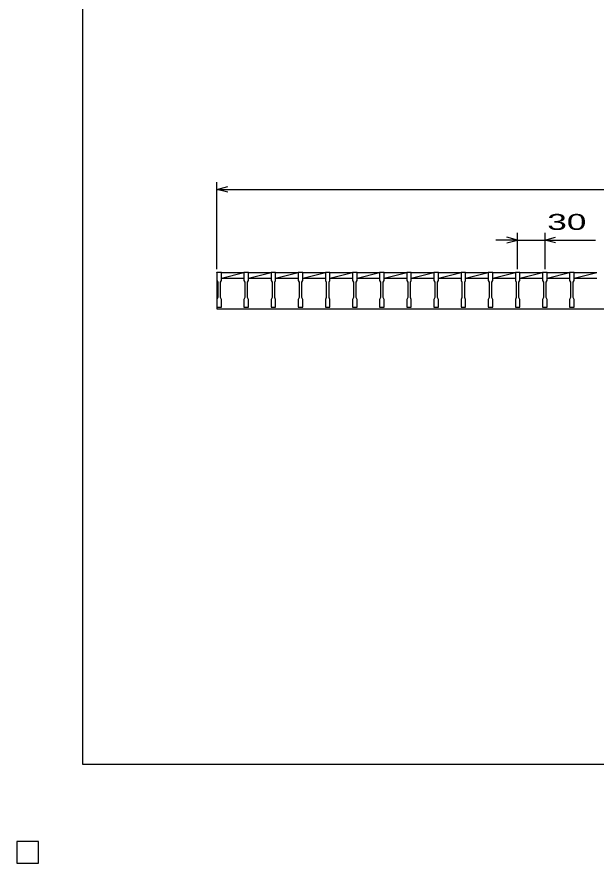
# Model space of a CAD drawing. Units: millimetres, scale not verified. Extents: x -1456 to 1385, y -1026 to 843.
# Drawn here: x -1456 to -816, y -1026 to -92 of the extents above; entities that cross this region are included whole.
import ezdxf
from ezdxf.enums import TextEntityAlignment as Align

# ---------------------------------------------------------------- set-up
doc = ezdxf.new("R2010")
doc.units = ezdxf.units.MM
doc.header["$LTSCALE"] = 8
for name, color, linetype, lineweight in [('0_2', 150, 'Continuous', 25), ('16', 3, 'Continuous', 25), ('22', 4, 'Continuous', 25), ('24', 2, 'Continuous', 25), ('32', 4, 'Continuous', 25)]:
    doc.layers.add(name, color=color, linetype=linetype, lineweight=lineweight)
doc.styles.add('ベクトル', font='')
doc.styles.get('ベクトル').set_extended_font_data('ベクトル')

msp = doc.modelspace()

# ---------------------------------------------------------------- linework, layer by layer
at = {"layer": '0_2'}
for p, q in [((-1383.2, -917.2), (-1383.2, 842.8)), ((1384.8, -917.2), (-1383.2, -917.2)), ((-1432, -1002), (-1456, -1002)), ((-1456, -1002), (-1456, -1026)), ((-1432, -1002), (-1456, -1002)), ((-1456, -1002), (-1456, -1026)), ((-1432, -1002), (-1456, -1002)), ((-1456, -1002), (-1456, -1026)), ((-1432, -1002), (-1456, -1002)), ((-1456, -1002), (-1456, -1026)), ((-1432, -1002), (-1456, -1002)), ((-1456, -1002), (-1456, -1026)), ((-1432, -1026), (-1432, -1002)), ((-1432, -1026), (-1432, -1002)), ((-1432, -1026), (-1432, -1002)), ((-1432, -1026), (-1432, -1002)), ((-1432, -1026), (-1432, -1002)), ((-1456, -1026), (-1432, -1026)), ((-1456, -1026), (-1432, -1026)), ((-1456, -1026), (-1432, -1026)), ((-1456, -1026), (-1432, -1026)), ((-1456, -1026), (-1432, -1026))]:
    msp.add_line(p, q, dxfattribs=at)
at = {"layer": '16'}
for p, q in [((-1235, -374), (-1235, -373.3)), ((-1235, -373.3), (-1230, -373.3)), ((-1230, -373.3), (-1230, -374)), ((-1205, -374), (-1205, -373.3)), ((-1205, -373.3), (-1200, -373.3)), ((-1200, -373.3), (-1200, -374)), ((-1175, -374), (-1175, -373.3)), ((-1175, -373.3), (-1170, -373.3)), ((-1170, -373.3), (-1170, -374)), ((-1145, -374), (-1145, -373.3)), ((-1145, -373.3), (-1140, -373.3)), ((-1140, -373.3), (-1140, -374)), ((-1115, -374), (-1115, -373.3)), ((-1115, -373.3), (-1110, -373.3)), ((-1110, -373.3), (-1110, -374)), ((-1085, -374), (-1085, -373.3)), ((-1085, -373.3), (-1080, -373.3)), ((-1080, -373.3), (-1080, -374)), ((-1055, -374), (-1055, -373.3)), ((-1055, -373.3), (-1050, -373.3)), ((-1050, -373.3), (-1050, -374)), ((-1025, -374), (-1025, -373.3)), ((-1025, -373.3), (-1020, -373.3)), ((-1020, -373.3), (-1020, -374)), ((-995, -374), (-995, -373.3)), ((-995, -373.3), (-990, -373.3)), ((-990, -373.3), (-990, -374)), ((-965, -374), (-965, -373.3)), ((-965, -373.3), (-960, -373.3)), ((-960, -373.3), (-960, -374)), ((-935, -374), (-935, -373.3)), ((-935, -373.3), (-930, -373.3)), ((-930, -373.3), (-930, -374)), ((-905, -374), (-905, -373.3)), ((-905, -373.3), (-900, -373.3)), ((-900, -373.3), (-900, -374)), ((-875, -374), (-875, -373.3)), ((-875, -373.3), (-870, -373.3)), ((-870, -373.3), (-870, -374)), ((-845, -374), (-845, -373.3)), ((-845, -373.3), (-840, -373.3)), ((-840, -373.3), (-840, -374)), ((-1235, -374), (-1235, -382.5)), ((-1230, -374), (-1235, -374)), ((-1235, -374), (-1235, -414)), ((-1235, -382.5), (-1234, -384.5)), ((-1231, -384.5), (-1230, -382.5)), ((-1230, -382.5), (-1230, -374)), ((-1230, -374), (-1205, -374)), ((-1230, -380), (-1205, -374)), ((-1230, -380), (-1205, -380)), ((-1205, -374), (-1205, -382.5)), ((-1200, -374), (-1205, -374)), ((-1205, -382.5), (-1204, -384.5)), ((-1201, -384.5), (-1200, -382.5)), ((-1200, -382.5), (-1200, -374)), ((-1200, -374), (-1175, -374)), ((-1200, -380), (-1175, -374)), ((-1200, -380), (-1175, -380)), ((-1175, -374), (-1175, -382.5)), ((-1170, -374), (-1175, -374)), ((-1175, -382.5), (-1174, -384.5)), ((-1171, -384.5), (-1170, -382.5)), ((-1170, -382.5), (-1170, -374)), ((-1170, -374), (-1145, -374)), ((-1170, -380), (-1145, -374)), ((-1170, -380), (-1145, -380)), ((-1145, -374), (-1145, -382.5)), ((-1140, -374), (-1145, -374)), ((-1145, -382.5), (-1144, -384.5)), ((-1141, -384.5), (-1140, -382.5)), ((-1140, -382.5), (-1140, -374)), ((-1140, -374), (-1115, -374)), ((-1140, -380), (-1115, -374)), ((-1140, -380), (-1115, -380)), ((-1115, -374), (-1115, -382.5)), ((-1110, -374), (-1115, -374)), ((-1115, -382.5), (-1114, -384.5)), ((-1111, -384.5), (-1110, -382.5)), ((-1110, -382.5), (-1110, -374)), ((-1110, -374), (-1085, -374)), ((-1110, -380), (-1085, -374)), ((-1110, -380), (-1085, -380)), ((-1085, -374), (-1085, -382.5)), ((-1080, -374), (-1085, -374)), ((-1085, -382.5), (-1084, -384.5)), ((-1081, -384.5), (-1080, -382.5)), ((-1080, -382.5), (-1080, -374)), ((-1080, -374), (-1055, -374)), ((-1080, -380), (-1055, -374)), ((-1080, -380), (-1055, -380)), ((-1055, -374), (-1055, -382.5)), ((-1050, -374), (-1055, -374)), ((-1055, -382.5), (-1054, -384.5)), ((-1051, -384.5), (-1050, -382.5)), ((-1050, -382.5), (-1050, -374)), ((-1050, -374), (-1025, -374)), ((-1050, -380), (-1025, -374)), ((-1050, -380), (-1025, -380)), ((-1025, -374), (-1025, -382.5)), ((-1020, -374), (-1025, -374)), ((-1025, -382.5), (-1024, -384.5)), ((-1021, -384.5), (-1020, -382.5)), ((-1020, -382.5), (-1020, -374)), ((-1020, -374), (-995, -374)), ((-1020, -380), (-995, -374)), ((-1020, -380), (-995, -380)), ((-995, -374), (-995, -382.5)), ((-990, -374), (-995, -374)), ((-995, -382.5), (-994, -384.5)), ((-991, -384.5), (-990, -382.5)), ((-990, -382.5), (-990, -374)), ((-990, -374), (-965, -374)), ((-990, -380), (-965, -374)), ((-990, -380), (-965, -380)), ((-965, -374), (-965, -382.5)), ((-960, -374), (-965, -374)), ((-965, -382.5), (-964, -384.5)), ((-961, -384.5), (-960, -382.5)), ((-960, -382.5), (-960, -374)), ((-960, -374), (-935, -374)), ((-960, -380), (-935, -374)), ((-960, -380), (-935, -380)), ((-935, -374), (-935, -382.5)), ((-930, -374), (-935, -374)), ((-935, -382.5), (-934, -384.5)), ((-931, -384.5), (-930, -382.5)), ((-930, -382.5), (-930, -374)), ((-930, -374), (-905, -374)), ((-930, -380), (-905, -374)), ((-930, -380), (-905, -380)), ((-905, -374), (-905, -382.5)), ((-900, -374), (-905, -374)), ((-905, -382.5), (-904, -384.5)), ((-901, -384.5), (-900, -382.5)), ((-900, -382.5), (-900, -374)), ((-900, -374), (-875, -374)), ((-900, -380), (-875, -374)), ((-900, -380), (-875, -380)), ((-875, -374), (-875, -382.5)), ((-870, -374), (-875, -374)), ((-875, -382.5), (-874, -384.5)), ((-871, -384.5), (-870, -382.5)), ((-870, -382.5), (-870, -374)), ((-870, -374), (-845, -374)), ((-870, -380), (-845, -374)), ((-870, -380), (-845, -380)), ((-845, -374), (-845, -382.5)), ((-840, -374), (-845, -374)), ((-845, -382.5), (-844, -384.5)), ((-841, -384.5), (-840, -382.5)), ((-840, -382.5), (-840, -374)), ((-840, -374), (-815, -374)), ((-840, -380), (-815, -374)), ((-840, -380), (-815, -380)), ((-1234, -384.5), (-1234, -401.5)), ((-1231, -401.5), (-1231, -384.5)), ((-1204, -384.5), (-1204, -401.5)), ((-1201, -401.5), (-1201, -384.5)), ((-1174, -384.5), (-1174, -401.5)), ((-1171, -401.5), (-1171, -384.5)), ((-1144, -384.5), (-1144, -401.5)), ((-1141, -401.5), (-1141, -384.5)), ((-1114, -384.5), (-1114, -401.5)), ((-1111, -401.5), (-1111, -384.5)), ((-1084, -384.5), (-1084, -401.5)), ((-1081, -401.5), (-1081, -384.5)), ((-1054, -384.5), (-1054, -401.5)), ((-1051, -401.5), (-1051, -384.5)), ((-1024, -384.5), (-1024, -401.5)), ((-1021, -401.5), (-1021, -384.5)), ((-994, -384.5), (-994, -401.5)), ((-991, -401.5), (-991, -384.5)), ((-964, -384.5), (-964, -401.5)), ((-961, -401.5), (-961, -384.5)), ((-934, -384.5), (-934, -401.5)), ((-931, -401.5), (-931, -384.5)), ((-904, -384.5), (-904, -401.5)), ((-901, -401.5), (-901, -384.5)), ((-874, -384.5), (-874, -401.5)), ((-871, -401.5), (-871, -384.5)), ((-844, -384.5), (-844, -401.5)), ((-841, -401.5), (-841, -384.5)), ((-1234, -401.5), (-1235, -403.5)), ((-1230, -403.5), (-1231, -401.5)), ((-1204, -401.5), (-1205, -403.5)), ((-1200, -403.5), (-1201, -401.5)), ((-1174, -401.5), (-1175, -403.5)), ((-1170, -403.5), (-1171, -401.5)), ((-1144, -401.5), (-1145, -403.5)), ((-1140, -403.5), (-1141, -401.5)), ((-1114, -401.5), (-1115, -403.5)), ((-1110, -403.5), (-1111, -401.5)), ((-1084, -401.5), (-1085, -403.5)), ((-1080, -403.5), (-1081, -401.5)), ((-1054, -401.5), (-1055, -403.5)), ((-1050, -403.5), (-1051, -401.5)), ((-1024, -401.5), (-1025, -403.5)), ((-1020, -403.5), (-1021, -401.5)), ((-994, -401.5), (-995, -403.5)), ((-990, -403.5), (-991, -401.5)), ((-964, -401.5), (-965, -403.5)), ((-960, -403.5), (-961, -401.5)), ((-934, -401.5), (-935, -403.5)), ((-930, -403.5), (-931, -401.5)), ((-904, -401.5), (-905, -403.5)), ((-900, -403.5), (-901, -401.5)), ((-874, -401.5), (-875, -403.5)), ((-870, -403.5), (-871, -401.5)), ((-844, -401.5), (-845, -403.5)), ((-840, -403.5), (-841, -401.5)), ((-1235, -403.5), (-1235, -412)), ((-1230, -412), (-1230, -403.5)), ((-1205, -403.5), (-1205, -412)), ((-1200, -412), (-1200, -403.5)), ((-1175, -403.5), (-1175, -412)), ((-1170, -412), (-1170, -403.5)), ((-1145, -403.5), (-1145, -412)), ((-1140, -412), (-1140, -403.5)), ((-1115, -403.5), (-1115, -412)), ((-1110, -412), (-1110, -403.5)), ((-1085, -403.5), (-1085, -412)), ((-1080, -412), (-1080, -403.5)), ((-1055, -403.5), (-1055, -412)), ((-1050, -412), (-1050, -403.5)), ((-1025, -403.5), (-1025, -412)), ((-1020, -412), (-1020, -403.5)), ((-995, -403.5), (-995, -412)), ((-990, -412), (-990, -403.5)), ((-965, -403.5), (-965, -412)), ((-960, -412), (-960, -403.5)), ((-935, -403.5), (-935, -412)), ((-930, -412), (-930, -403.5)), ((-905, -403.5), (-905, -412)), ((-900, -412), (-900, -403.5)), ((-875, -403.5), (-875, -412)), ((-870, -412), (-870, -403.5)), ((-845, -403.5), (-845, -412)), ((-840, -412), (-840, -403.5)), ((-1235, -412), (-1230, -412)), ((-1235, -414), (-240, -414)), ((-1205, -412), (-1200, -412)), ((-1175, -412), (-1170, -412)), ((-1145, -412), (-1140, -412)), ((-1115, -412), (-1110, -412)), ((-1085, -412), (-1080, -412)), ((-1055, -412), (-1050, -412)), ((-1025, -412), (-1020, -412)), ((-995, -412), (-990, -412)), ((-965, -412), (-960, -412)), ((-935, -412), (-930, -412)), ((-905, -412), (-900, -412)), ((-875, -412), (-870, -412)), ((-845, -412), (-840, -412)), ((-1432, -1002), (-1456, -1002)), ((-1456, -1002), (-1456, -1026)), ((-1432, -1002), (-1456, -1002)), ((-1456, -1002), (-1456, -1026)), ((-1432, -1002), (-1456, -1002)), ((-1456, -1002), (-1456, -1026)), ((-1432, -1002), (-1456, -1002)), ((-1456, -1002), (-1456, -1026)), ((-1432, -1002), (-1456, -1002)), ((-1456, -1002), (-1456, -1026)), ((-1432, -1026), (-1432, -1002)), ((-1432, -1026), (-1432, -1002)), ((-1432, -1026), (-1432, -1002)), ((-1432, -1026), (-1432, -1002)), ((-1432, -1026), (-1432, -1002)), ((-1456, -1026), (-1432, -1026)), ((-1456, -1026), (-1432, -1026)), ((-1456, -1026), (-1432, -1026)), ((-1456, -1026), (-1432, -1026)), ((-1456, -1026), (-1432, -1026))]:
    msp.add_line(p, q, dxfattribs=at)
at = {"layer": '22'}
for p, q in [((-1235, -370), (-1235, -274)), ((-1235, -282), (-1223, -278.8)), ((-1223, -285.2), (-1235, -282)), ((-1235, -282), (-240, -282)), ((-902.5, -338), (-914.5, -334.8)), ((-902.5, -370), (-902.5, -330)), ((-872.5, -330), (-872.5, -370)), ((-872.5, -338), (-860.5, -334.8)), ((-902.5, -338), (-926.5, -338)), ((-914.5, -341.2), (-902.5, -338)), ((-902.5, -338), (-872.5, -338)), ((-860.5, -341.2), (-872.5, -338)), ((-872.5, -338), (-816.5, -338))]:
    msp.add_line(p, q, dxfattribs=at)
at = {"layer": '22', "color": 2}
for p, q in [((-1432, -1002), (-1456, -1002)), ((-1456, -1002), (-1456, -1026)), ((-1432, -1002), (-1456, -1002)), ((-1456, -1002), (-1456, -1026)), ((-1432, -1002), (-1456, -1002)), ((-1456, -1002), (-1456, -1026)), ((-1432, -1026), (-1432, -1002)), ((-1432, -1026), (-1432, -1002)), ((-1432, -1026), (-1432, -1002)), ((-1456, -1026), (-1432, -1026)), ((-1456, -1026), (-1432, -1026)), ((-1456, -1026), (-1432, -1026))]:
    msp.add_line(p, q, dxfattribs=at)
at = {"layer": '24', "color": 4}
for p, q in [((-1432, -1002), (-1456, -1002)), ((-1456, -1002), (-1456, -1026)), ((-1432, -1002), (-1456, -1002)), ((-1456, -1002), (-1456, -1026)), ((-1432, -1002), (-1456, -1002)), ((-1456, -1002), (-1456, -1026)), ((-1432, -1026), (-1432, -1002)), ((-1432, -1026), (-1432, -1002)), ((-1432, -1026), (-1432, -1002)), ((-1456, -1026), (-1432, -1026)), ((-1456, -1026), (-1432, -1026)), ((-1456, -1026), (-1432, -1026))]:
    msp.add_line(p, q, dxfattribs=at)
at = {"layer": '32'}
for p, q in [((-1432, -1002), (-1456, -1002)), ((-1456, -1002), (-1456, -1026)), ((-1432, -1002), (-1456, -1002)), ((-1456, -1002), (-1456, -1026)), ((-1432, -1002), (-1456, -1002)), ((-1456, -1002), (-1456, -1026)), ((-1432, -1002), (-1456, -1002)), ((-1456, -1002), (-1456, -1026)), ((-1432, -1002), (-1456, -1002)), ((-1456, -1002), (-1456, -1026)), ((-1432, -1026), (-1432, -1002)), ((-1432, -1026), (-1432, -1002)), ((-1432, -1026), (-1432, -1002)), ((-1432, -1026), (-1432, -1002)), ((-1432, -1026), (-1432, -1002)), ((-1456, -1026), (-1432, -1026)), ((-1456, -1026), (-1432, -1026)), ((-1456, -1026), (-1432, -1026)), ((-1456, -1026), (-1432, -1026)), ((-1456, -1026), (-1432, -1026))]:
    msp.add_line(p, q, dxfattribs=at)

# ---------------------------------------------------------------- texts
at = {"layer": '22', "color": 2, "style": 'ベクトル', "width": 1.65}
msp.add_text(' 30 ', height=17.6, dxfattribs=at).set_placement((-880.5, -318), align=Align.MIDDLE_LEFT)

doc.saveas('drawing.dxf')
